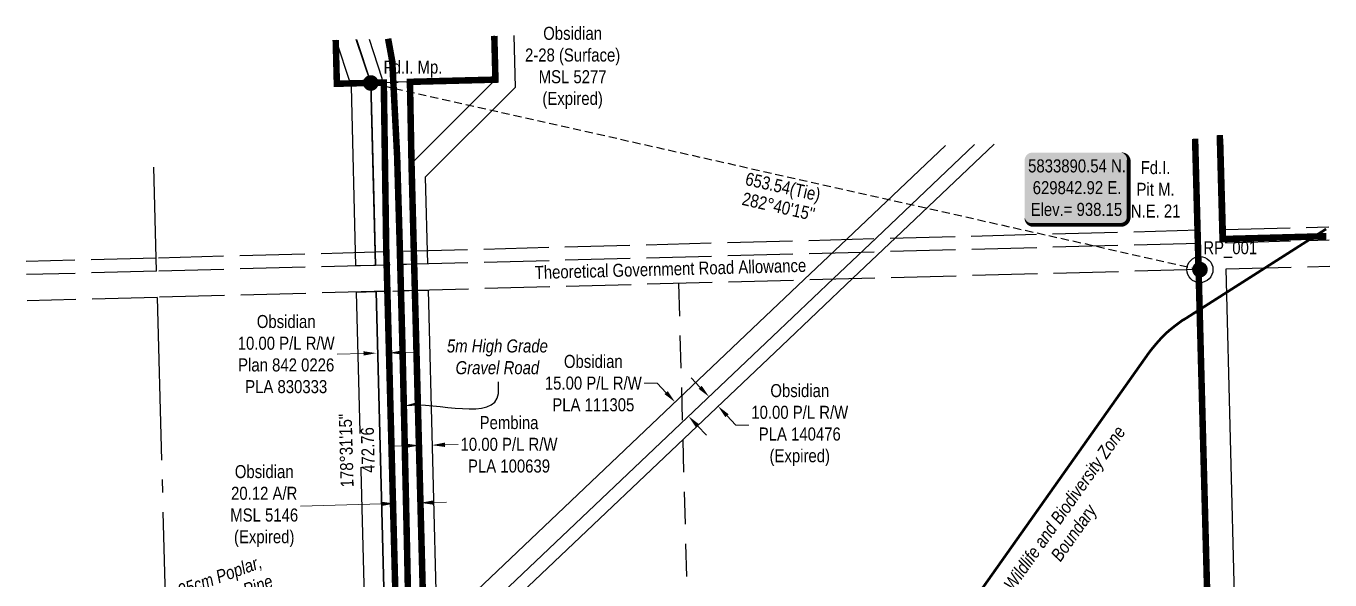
# Model space of a CAD drawing. Extents: x 628727 to 631149, y 5832991 to 5835170.
# Drawn here: x 628941 to 629943, y 5833652 to 5834078 of the extents above; entities that cross this region are included whole.
import ezdxf
from ezdxf.enums import TextEntityAlignment as Align

# ---------------------------------------------------------------- set-up
doc = ezdxf.new("R2010")
doc.units = 0
doc.header["$LTSCALE"] = 5
doc.header["$PDSIZE"] = 0.5
for name, pattern in [('CENTERLINEX3', [5, 2.5, -1, 0.5, -1]), ('DASHDOT2', [12.7, 6.35, -3.175, 0, -3.175]), ('foc-ACCESSROAD', [3.75, 2.5, -1.25]), ('foc-LSD', [8, 5, -3]), ('foc-QUARTERLINE', [33, 25, -3, 2, -3]), ('foc-TIELINE', [1.875, 1.25, -0.625]), ('foc-UNSURVEYED', [12.5, 10, -2.5])]:
    doc.linetypes.add(name, pattern=pattern)
doc.layers.get('Defpoints').update_dxf_attribs({"color": 9})
for name, color, linetype in [('35', 37, 'Continuous'), ('AS-ROADS', 254, 'Continuous'), ('AS-WILDLIFE', 131, 'DASHDOT2'), ('C-AR', 13, 'foc-ACCESSROAD'), ('C-RW', 13, 'Continuous'), ('C-WS', 13, 'foc-ACCESSROAD'), ('DETAIL-T', 7, 'Continuous'), ('F-RW', 190, 'Continuous'), ('L-BD', 7, 'Continuous'), ('L-MON', 1, 'Continuous'), ('L-MON-T', 1, 'Continuous'), ('L-QSEC', 8, 'foc-QUARTERLINE'), ('L-ROAD-T', 7, 'Continuous'), ('L-SEC', 7, 'Continuous'), ('L-SECTION-LSD', 7, 'foc-LSD'), ('L-TIE', 7, 'foc-TIELINE'), ('L-USEC', 7, 'foc-UNSURVEYED'), ('T-BUSH-T', 110, 'Continuous')]:
    doc.layers.add(name, color=color, linetype=linetype)
doc.layers.add('AS-TRAPPER BOUNDARY', color=7, linetype='CENTERLINEX3', true_color=0xb85c00, transparency=0.6)
for name, color, linetype, lineweight in [('C-AR-T', 13, 'Continuous', 9), ('C-RW-T', 13, 'Continuous', 9), ('C-WS-T', 13, 'Continuous', 9), ('F-RW-T', 190, 'Continuous', 9), ('T-TEXT', 48, 'Continuous', 18)]:
    doc.layers.add(name, color=color, linetype=linetype, lineweight=lineweight)
doc.styles.add('240', font='ARIALN.TTF', dxfattribs={"height": 30})
doc.styles.add('80', font='ARIALN.TTF', dxfattribs={"height": 10})
doc.styles.add('80CG', font='ARIALN.TTF', dxfattribs={"height": 10})
doc.styles.add('80L', font='ARIALN.TTF', dxfattribs={"height": 10})
doc.styles.add('80LS', font='ARIALNI.TTF', dxfattribs={"height": 10})
doc.styles.get("Standard").update_dxf_attribs({"font": 'ARIALN.TTF'})
doc.dimstyles.new('Compass 5 000', dxfattribs={"dimscale": 5, "dimtxt": 9, "dimasz": 2, "dimexe": 0.2, "dimexo": 0.0625, "dimgap": 0.5, "dimtad": 0, "dimtih": 1, "dimtoh": 1, "dimzin": 0, "dimdsep": 46, "dimtxsty": '80CG', "dimcen": 0.1, "dimse1": 1, "dimse2": 1, "dimclrd": 256, "dimclrt": 256, "dimaunit": 1, "dimadec": 4, "dimazin": 0, "dimtfac": 0.06, "dimtofl": 0, "dimtmove": 0, "dimatfit": 1, "dimfxl": 0.2, "dimtolj": 1, "dimtzin": 0, "dimlwd": -1, "dimarcsym": 0})

# ---------------------------------------------------------------- blocks, each defined once
blk = doc.blocks.new('*D41')
at = {"layer": 'C-RW-T', "transparency": 16777216}
for p, q in [((629425.7, 5833803.3), (629415.7, 5833803.3)), ((629432.6, 5833796), (629425.7, 5833803.3)), ((629456.7, 5833770.6), (629463.5, 5833763.4))]:
    blk.add_line(p, q, dxfattribs=at)
for points in [[(629433.8, 5833797.2), (629431.3, 5833794.9), (629439.4, 5833788.8)], [(629457.9, 5833771.8), (629455.4, 5833769.5), (629449.8, 5833777.9)]]:
    blk.add_solid(points, dxfattribs=at)
at = {"layer": 'Defpoints', "color": 0, "transparency": 16777216}
for p in [(629439.4, 5833788.8), (629318.9, 5833674.4), (629329.2, 5833663.5)]:
    blk.add_point(p, dxfattribs=at)
at = {"layer": 'C-RW-T', "transparency": 16777216, "insert": (629376.6, 5833803.3), "char_height": 10, "attachment_point": 5, "style": '80CG'}
blk.add_mtext('\\A1;Obsidian\\P15.00 P/L R/W\\PPLA 111305', dxfattribs=at)
blk = doc.blocks.new('*D43')
at = {"layer": 'C-RW-T', "transparency": 16777216}
for p, q in [((629458.7, 5833800.1), (629451.8, 5833807.4)), ((629479.3, 5833778.4), (629486.2, 5833771.1)), ((629486.2, 5833771.1), (629496.2, 5833771.1))]:
    blk.add_line(p, q, dxfattribs=at)
for points in [[(629459.9, 5833801.3), (629457.5, 5833799), (629465.6, 5833792.9)], [(629480.6, 5833779.5), (629478.1, 5833777.2), (629472.5, 5833785.6)]]:
    blk.add_solid(points, dxfattribs=at)
at = {"layer": 'Defpoints', "color": 0, "transparency": 16777216}
for p in [(629464.2, 5833791.5), (629471, 5833784.3), (629472.5, 5833785.6)]:
    blk.add_point(p, dxfattribs=at)
at = {"layer": 'C-RW-T', "transparency": 16777216, "insert": (629535.3, 5833771.1), "char_height": 10, "attachment_point": 5, "style": '80CG'}
blk.add_mtext('\\A1;Obsidian\\P10.00 P/L R/W\\PPLA 140476\\P(Expired)', dxfattribs=at)
blk = doc.blocks.new('*D48')
at = {"layer": 'C-AR-T', "transparency": 16777216}
for p, q in [((629213.7, 5833710.6), (629151.5, 5833708.9)), ((629253.7, 5833711.7), (629263.7, 5833711.9))]:
    blk.add_line(p, q, dxfattribs=at)
for points in [[(629213.6, 5833712.3), (629213.7, 5833708.9), (629223.6, 5833710.9)], [(629253.7, 5833713.3), (629253.7, 5833710), (629243.7, 5833711.4)]]:
    blk.add_solid(points, dxfattribs=at)
at = {"layer": 'Defpoints', "color": 0, "transparency": 16777216}
for p in [(629223.6, 5833710.9), (629223.9, 5833702.7), (629243.9, 5833703.3)]:
    blk.add_point(p, dxfattribs=at)
at = {"layer": 'C-AR-T', "transparency": 16777216, "insert": (629123.6, 5833708.9), "char_height": 10, "attachment_point": 5, "style": '80CG'}
blk.add_mtext('\\A1;Obsidian\\P20.12 A/R\\PMSL 5146\\P(Expired)', dxfattribs=at)
blk = doc.blocks.new('*D49')
at = {"layer": 'Defpoints', "color": 0, "transparency": 16777216}
for p in [(629242, 5833781.1), (629252, 5833781.4), (629252.7, 5833755.7)]:
    blk.add_point(p, dxfattribs=at)
at = {"layer": 'F-RW-T', "transparency": 16777216}
for p, q in [((629232.7, 5833755.2), (629222.7, 5833755)), ((629262.7, 5833756), (629272.7, 5833756.3))]:
    blk.add_line(p, q, dxfattribs=at)
for points in [[(629232.6, 5833756.9), (629232.7, 5833753.6), (629242.7, 5833755.5)], [(629262.6, 5833757.7), (629262.7, 5833754.3), (629252.7, 5833755.7)]]:
    blk.add_solid(points, dxfattribs=at)
at = {"layer": 'F-RW-T', "transparency": 16777216, "insert": (629311.8, 5833756.3), "char_height": 10, "attachment_point": 5, "style": '80CG'}
blk.add_mtext('\\A1;Pembina\\P10.00 P/L R/W\\PPLA 100639', dxfattribs=at)
blk = doc.blocks.new('*D50')
at = {"layer": 'C-RW-T', "transparency": 16777216}
for p, q in [((629200, 5833826.1), (629179.6, 5833825.6)), ((629229.9, 5833826.9), (629239.9, 5833827.2))]:
    blk.add_line(p, q, dxfattribs=at)
for points in [[(629199.9, 5833827.8), (629200, 5833824.5), (629209.9, 5833826.4)], [(629229.9, 5833828.6), (629230, 5833825.2), (629219.9, 5833826.6)]]:
    blk.add_solid(points, dxfattribs=at)
at = {"layer": 'Defpoints', "color": 0, "transparency": 16777216}
for p in [(629209.5, 5833843.6), (629219.5, 5833843.9), (629209.9, 5833826.4)]:
    blk.add_point(p, dxfattribs=at)
at = {"layer": 'C-RW-T', "transparency": 16777216, "insert": (629140.5, 5833825.6), "char_height": 10, "attachment_point": 5, "style": '80CG'}
blk.add_mtext('\\A1;\\A1;Obsidian\\P10.00 P/L R/W\\PPlan 842 0226\\PPLA 830333', dxfattribs=at)
blk = doc.blocks.new('fdia')
at = {"color": 255, "const_width": 1}
blk.add_lwpolyline([(-0.5, 0, 1), (0.5, 0, 1)], format="xyb", close=True, dxfattribs=at)
blk = doc.blocks.new('Fdiaa')
blk.add_blockref('fdia', (0, 0))
blk = doc.blocks.new('fdib')
at = {"color": 1, "const_width": 1.6}
blk.add_lwpolyline([(-0.4, 0, 1), (0.4, 0, 1)], format="xyb", close=True, dxfattribs=at)
at = {"color": 1}
blk.add_circle((0, 0), 0.8, dxfattribs=at)
blk = doc.blocks.new('Fdibb')
blk.add_blockref('fdib', (0, 0))
blk = doc.blocks.new('fdicc')
for name in ['Fdibb', 'Fdiaa']:
    blk.add_blockref(name, (0, 0))
blk = doc.blocks.new('FDI')
blk.add_blockref('fdicc', (0, 0))
blk = doc.blocks.new('*U62')
h = blk.add_hatch(color=254)
edge = h.paths.add_edge_path()
edge.add_line((-34, -28.5), (34, -28.5))
edge.add_arc((34, -22.5), 6, 270, 360)
edge.add_line((40, -22.5), (40, 21))
edge.add_arc((34, 21), 6, 0, 90)
edge.add_line((34, 27), (-34, 27))
edge.add_arc((-34, 21), 6, 90, 180)
edge.add_line((-40, 21), (-40, -22.5))
edge.add_arc((-34, -22.5), 6, 180, 270)
at = {"color": 1, "flags": 128}
blk.add_lwpolyline([(-34, -28.5, 3, 3, 0), (34, -28.5, 3, 3, 0.414214), (40, -22.5, 3, 3, 0), (40, 21, 3, 0, 0.414214), (34, 27, 0, 0, 0), (-34, 27, 0, 0, 0.414214), (-40, 21, 0, 0, 0), (-40, -22.5, 0, 3, 0.414214)], format="xyseb", close=True, dxfattribs=at)
blk.add_lwpolyline([(-30.5, 12.2, 0, 10, 0), (0, 0, 5, 5, 0)], format="xyseb", dxfattribs=at)
at = {"color": 1, "style": '80'}
blk.add_attdef('ENTER_TEXT_001', (-36, -5), '', height=10, dxfattribs=at)

msp = doc.modelspace()

# ---------------------------------------------------------------- linework, layer by layer
at = {"layer": '35', "color": 3}
msp.add_circle((629842.924, 5833890.542), 9.997, dxfattribs=at)
at = {"layer": 'AS-ROADS', "const_width": 5, "flags": 128}
msp.add_lwpolyline([(629250.347, 5832998.354), (629249.522, 5833032.97), (629245.75, 5833155.288), (629242.761, 5833268.266), (629240.693, 5833376.058), (629237.821, 5833477.828), (629235.5, 5833573.795), (629233.42, 5833675.756), (629231.167, 5833776.138), (629229.903, 5833829.77), (629227.751, 5833910.201), (629225.784, 5833977.484), (629222.049, 5834050.306), (629218.839, 5834067.877)], dxfattribs=at)
at = {"layer": 'AS-TRAPPER BOUNDARY', "color": 114, "true_color": 0x008f47, "const_width": 4.998, "flags": 128}
for points in [[(629839.214, 5833990.998), (629841.066, 5833921.222), (629841.867, 5833891.068), (629857.862, 5833288.365), (629377.411, 5833274.703), (629375.077, 5833345.774), (629313.367, 5833344.008), (629298.45, 5833343.58), (629288.439, 5833343.294), (629273.421, 5833342.864), (629271.449, 5833342.808), (629261.089, 5833342.511), (629253.134, 5833342.283), (629253.042, 5833352.253), (629252.761, 5833367.26), (629252.366, 5833382.256), (629247.629, 5833562.207), (629247.234, 5833577.21), (629239.393, 5833875.017), (629238.599, 5833905.171), (629236.823, 5833972.649), (629235.644, 5834034.716), (629301.352, 5834036.421), (629300.481, 5834069.995)], [(629178.569, 5834066.832), (629179.441, 5834033.256), (629215.526, 5834034.192), (629217.39, 5833906.928), (629218.19, 5833876.775), (629226.096, 5833578.971), (629226.494, 5833563.967), (629229.326, 5833457.275), (629229.857, 5833437.282), (629231.271, 5833384.031), (629231.669, 5833369.035), (629232.067, 5833354.031), (629233.13, 5833313.971), (629223.128, 5833313.625), (629157.868, 5833311.776), (629054.02, 5833309.023), (628954.086, 5833306.372)], [(629940.151, 5833916.158), (629860.322, 5833914.005), (629858.204, 5833993.825)]]:
    msp.add_lwpolyline(points, dxfattribs=at)
at = {"layer": 'AS-WILDLIFE', "const_width": 2, "flags": 128}
msp.add_lwpolyline([(629758.113, 5833010.092), (629757.437, 5833012), (629675, 5833251), (629673.125, 5833257), (629671.625, 5833263.5), (629670.562, 5833270), (629669.938, 5833276.5), (629669.687, 5833283), (629669.687, 5833406.5), (629646.25, 5833555.5), (629645.875, 5833558), (629645.25, 5833564.5), (629645, 5833571), (629645.25, 5833577.5), (629645.875, 5833584), (629646.938, 5833590.5), (629648.438, 5833596.5), (629650.312, 5833603), (629652.625, 5833609), (629655.313, 5833615), (629658.437, 5833621), (629661.875, 5833626.5), (629663.437, 5833628.5), (629803.25, 5833826), (629805.5, 5833829), (629809.687, 5833834), (629814.125, 5833839), (629818.938, 5833843.5), (629824, 5833847.5), (629829.312, 5833851.5), (629831.188, 5833852.5), (629939.945, 5833921.727)], dxfattribs=at)
at = {"layer": 'C-AR', "flags": 128}
msp.add_lwpolyline([(629243.99, 5832995.982), (629234.71, 5833288.36), (629232.343, 5833381.748), (629219.645, 5833873.95), (629239.407, 5833874.476), (629247.311, 5833577.213), (629252.736, 5833367.276), (629263.354, 5832998.655)], dxfattribs=at)
at = {"layer": 'C-RW'}
for points in [[(629194.665, 5834067.25), (629205.515, 5834033.842), (629207.866, 5833946.007), (629209.139, 5833893.79), (629194.149, 5833893.391), (629190.6, 5834031.174), (629189.836, 5834033.525), (629179.017, 5834066.844)], [(629204.361, 5834067.502), (629214.056, 5834037.644), (629214.089, 5834036.384), (629216.909, 5833893.997), (629209.139, 5833893.79), (629205.52, 5834033.847), (629194.401, 5834067.243)], [(629263.354, 5832998.655), (629254.208, 5833309.887), (629263.079, 5833352.603), (629262.984, 5833355.866), (629262.693, 5833367.593), (629262.278, 5833382.531), (629257.825, 5833562.477), (629257.384, 5833577.48), (629256.283, 5833614.972), (629503.929, 5833849.954), (629538.753, 5833882.983), (629571.48, 5833914.031), (629647.224, 5833985.887)], [(629669.66, 5833986.485), (629593.917, 5833914.628), (629561.192, 5833883.581), (629514.26, 5833839.066), (629266.604, 5833604.075), (629267.377, 5833577.744), (629267.818, 5833562.743), (629272.293, 5833382.81), (629273.146, 5833350.134), (629264.132, 5833312.49), (629273.348, 5832998.883)], [(629684.619, 5833986.883), (629608.877, 5833915.027), (629576.149, 5833883.98), (629521.147, 5833831.807), (629276.665, 5833599.827), (629277.239, 5833578.006), (629277.634, 5833563.003), (629282.108, 5833393.035), (629297.11, 5833393.422), (629298.41, 5833345.167), (629298.45, 5833343.58), (629288.44, 5833343.294), (629287.367, 5833383.161), (629272.293, 5833382.81), (629267.818, 5833562.743), (629267.377, 5833577.744), (629266.604, 5833604.075), (629514.26, 5833839.066), (629561.192, 5833883.581), (629593.917, 5833914.628), (629669.661, 5833986.485)], [(628955.742, 5833283.586), (629055.674, 5833286.236), (629224.672, 5833291.201), (629224.153, 5833311.607), (629222.328, 5833381.486), (629217.72, 5833561.406), (629217.292, 5833576.416), (629209.656, 5833873.684), (629219.645, 5833873.95), (629227.307, 5833576.682), (629227.694, 5833561.678), (629230.452, 5833455.047), (629232.343, 5833381.748), (629232.719, 5833366.798), (629233.118, 5833351.738), (629234.083, 5833313.879), (629234.931, 5833280.993), (629055.937, 5833276.244), (628956.006, 5833273.593)], [(629202.743, 5833561.015), (629194.666, 5833873.285), (629209.656, 5833873.684), (629209.656, 5833873.684), (629217.292, 5833576.416)]]:
    msp.add_lwpolyline(points, dxfattribs=at)
at = {"layer": 'C-WS'}
for points in [[(629300.481, 5834069.995), (629301.352, 5834036.421), (629235.644, 5834034.716), (629215.526, 5834034.192), (629205.52, 5834033.847), (629189.836, 5834033.524), (629179.441, 5834033.256), (629178.569, 5834066.832)], [(629243.99, 5832995.982), (629234.931, 5833280.993), (629234.083, 5833313.879), (629232.719, 5833366.798), (629232.333, 5833381.748), (629230.959, 5833435.025), (629230.903, 5833454.915), (629227.694, 5833561.678), (629227.307, 5833576.682), (629219.645, 5833873.95)], [(629239.63, 5833874.482), (629247.311, 5833577.213), (629247.676, 5833562.208), (629252.315, 5833382.27), (629252.736, 5833367.276), (629253.457, 5833342.249), (629254.207, 5833313.781), (629256.839, 5833220.344), (629261.244, 5833070.438), (629263.354, 5832998.655)]]:
    msp.add_lwpolyline(points, dxfattribs=at)
msp.add_lwpolyline([(629216.909, 5833893.997), (629214.134, 5834034.144), (629235.617, 5834034.715), (629237.224, 5833972.404), (629239.059, 5833904.95), (629239.253, 5833894.592)], close=True, dxfattribs=at)
at = {"layer": 'F-RW'}
for points in [[(629315.48, 5834070.384), (629316.518, 5834030.364), (629247.362, 5833961.475), (629249.119, 5833894.855), (629239.332, 5833894.594), (629237.224, 5833972.404), (629301.352, 5834036.421), (629300.481, 5834069.995)], [(628955.034, 5833310.309), (629054.977, 5833312.669), (629143.266, 5833314.753), (629192.77, 5833365.739), (629222.789, 5833366.485), (629232.719, 5833366.798), (629252.736, 5833367.276), (629239.63, 5833874.482), (629249.616, 5833874.748), (629263.079, 5833352.603), (629253.471, 5833352.348), (629233.105, 5833351.808), (629223.112, 5833351.543), (629198.209, 5833350.883), (629159.598, 5833310.134), (629158.981, 5833309.485), (629149.887, 5833299.897), (629055.373, 5833297.665), (628955.432, 5833295.305)]]:
    msp.add_lwpolyline(points, dxfattribs=at)
at = {"layer": 'L-QSEC'}
for p, q in [((629040.822, 5833889.31), (629038.718, 5833969.135)), ((629041.352, 5833869.203), (629061.755, 5833095.093))]:
    msp.add_line(p, q, dxfattribs=at)
at = {"layer": 'L-SEC'}
for p, q in [((629860.374, 5833991.008), (629862.493, 5833911.187)), ((629842.391, 5833910.648), (629840.272, 5833990.473)), ((629863.965, 5833086.613), (629842.924, 5833890.542)), ((629884.071, 5833087.139), (629863.03, 5833891.068))]:
    msp.add_line(p, q, dxfattribs=at)
at = {"layer": 'L-SECTION-LSD', "flags": 128}
msp.add_lwpolyline([(629442.138, 5833879.873), (629463.825, 5833075.874)], dxfattribs=at)
at = {"layer": 'L-TIE'}
msp.add_line((629205.52, 5834033.847), (629842.924, 5833890.542), dxfattribs=at)
at = {"layer": 'L-USEC'}
for p, q in [((629842.123, 5833920.701), (629040.55, 5833899.362)), ((629862.222, 5833921.24), (629942.051, 5833923.394)), ((629842.391, 5833910.648), (629040.817, 5833889.309)), ((629862.493, 5833911.187), (629942.322, 5833913.342)), ((629040.55, 5833899.362), (628940.534, 5833896.701)), ((629842.924, 5833890.542), (629041.352, 5833869.203)), ((629863.027, 5833891.085), (629942.854, 5833893.239)), ((629040.817, 5833889.309), (628940.802, 5833886.648)), ((629041.352, 5833869.203), (628941.335, 5833866.542))]:
    msp.add_line(p, q, dxfattribs=at)

# ---------------------------------------------------------------- block references
at = {"layer": 'DETAIL-T'}
ref = msp.add_blockref('*U62', (629748.168, 5833953.408), dxfattribs=at)
ref.add_attrib('ENTER_TEXT_001', '5833890.54 N.', (629710.849, 5833965.181), dxfattribs={"layer": '0', "color": 1, "height": 10, "style": '80'})
ref.add_attrib('ENTER_TEXT_002', '629842.92 E.', (629714.372, 5833948.473), dxfattribs={"layer": '0', "color": 1, "height": 10, "style": '80'})
ref.add_attrib('ENTER_TEXT_003', 'Elev.= 938.15', (629712.759, 5833931.765), dxfattribs={"layer": '0', "color": 1, "height": 10, "style": '80'})
at = {"layer": 'L-MON', "xscale": 4.998301600000002, "yscale": 4.998301600000002, "zscale": 4.998301600000002}
for p in [(629205.52, 5834033.847), (629842.924, 5833890.542)]:
    msp.add_blockref('FDI', p, dxfattribs=at)

# ---------------------------------------------------------------- texts
at = {"layer": '35', "color": 3, "style": '80'}
msp.add_attdef('RP_001', (629845.528, 5833902.356), 'RP', height=9.9966, dxfattribs=at)
at = {"layer": 'AS-WILDLIFE', "insert": (629740.193, 5833692.374), "char_height": 10, "attachment_point": 5, "rotation": 54.704879, "style": '240'}
msp.add_mtext_dynamic_manual_height_columns('{\\fArial Narrow|b0|i1|c0|p34;Key Wildlife and Biodiversity Zone Boundary}', width=203.85065, gutter_width=44.985, heights=[0], dxfattribs=at)
at = {"layer": 'C-WS-T', "insert": (629360.685, 5834045.496), "char_height": 9.9966, "width": 97.80413, "attachment_point": 5, "style": '80CG'}
msp.add_mtext('\\A1;Obsidian\\P2-28 (Surface)\\PMSL 5277\\P(Expired)', dxfattribs=at)
at = {"layer": 'L-BD', "style": '80L'}
for s, p in [('653.54(Tie)', (629522.139, 5833952.929)), ("282°40'15''", (629519.014, 5833939.031))]:
    msp.add_text(s, height=9.9966, rotation=347.3291, dxfattribs=at).set_placement(p, align=Align.MIDDLE)
at = {"layer": 'L-MON-T'}
msp.add_text('Fd.I. Mp.', height=9.9966, dxfattribs=at).set_placement((629237.95, 5834046.071), align=Align.MIDDLE_CENTER)
at = {"layer": 'L-MON-T', "insert": (629808.821, 5833973.854), "char_height": 9.9966, "width": 45.1961, "attachment_point": 2}
msp.add_mtext('Fd.I.\\PPit M.\\PN.E. 21', dxfattribs=at)
at = {"layer": 'L-ROAD-T', "style": '80L'}
msp.add_text('Theoretical Government Road Allowance', height=9.9966, rotation=1.524906, dxfattribs=at).set_placement((629435.879, 5833891.059), align=Align.MIDDLE_CENTER)
at = {"layer": 'T-BUSH-T', "insert": (629087.719, 5833659.764), "char_height": 9.9966, "width": 76.20644, "attachment_point": 2, "rotation": 20, "style": '80LS'}
msp.add_mtext('25cm Poplar,\\PSpruce & Pine', dxfattribs=at)
at = {"layer": 'T-TEXT', "insert": (629302.856, 5833836.882), "char_height": 9.9966, "width": 77.46795, "attachment_point": 2, "style": '80LS'}
msp.add_mtext('5m High Grade\\PGravel Road', dxfattribs=at)

# ---------------------------------------------------------------- dimensions: what is measured, and where the dimension line sits
at = {"layer": 'C-RW-T'}
for base, p1, p2, angle, text, picture, middle in [((629439.441, 5833788.764), (629329.22, 5833663.488), (629318.888, 5833674.376), 133.496873, 'Obsidian\\P15.00 P/L R/W\\PPLA 111305', '*D41', (629376.589, 5833803.272)), ((629472.46, 5833785.61), (629464.152, 5833791.52), (629471.04, 5833784.262), 313.496871, 'Obsidian\\P10.00 P/L R/W\\PPLA 140476\\P(Expired)', '*D43', (629535.312, 5833771.101))]:
    dim = msp.add_linear_dim(base=base, p1=p1, p2=p2, angle=angle, text=text, dimstyle='Compass 5 000', dxfattribs=at)
    dim.commit()
    dim.dimension.update_dxf_attribs({"geometry": picture, "text_midpoint": middle, "dimtype": 161})
at = {"layer": 'F-RW-T'}
dim = msp.add_linear_dim(base=(629252.681, 5833755.744), p1=(629242.004, 5833781.129), p2=(629252.005, 5833781.392), angle=1.50785, text='Pembina\\P10.00 P/L R/W\\PPLA 100639', dimstyle='Compass 5 000', dxfattribs=at)
dim.commit()
dim.dimension.update_dxf_attribs({"geometry": '*D49', "text_midpoint": (629311.76, 5833756.271), "dimtype": 161})

# ---------------------------------------------------------------- leaders
at = {"layer": 'T-TEXT', "path_type": 1}
msp.add_leader([(629232.497, 5833786.18), (629303.659, 5833795.299), (629303.712, 5833804.278)], dimstyle='Compass 5 000', override={"dimgap": 0.5, "dimtad": 0}, dxfattribs=at)

# ---------------------------------------------------------------- next in the draw order: texts
at = {"layer": 'L-BD', "insert": (629181.617, 5833751.416), "char_height": 9.9966, "width": 25.62546, "attachment_point": 2, "rotation": 91.479239, "bg_fill": 3, "box_fill_scale": 1, "bg_fill_color": 256, "bg_fill_transparency": 0}
msp.add_mtext('178°31\'15"\\P472.76 ', dxfattribs=at)

# ---------------------------------------------------------------- next in the draw order: dimensions: what is measured, and where the dimension line sits
at = {"layer": 'C-AR-T'}
dim = msp.add_linear_dim(base=(629223.647, 5833710.854), p1=(629243.915, 5833703.276), p2=(629223.863, 5833702.743), angle=181.520658, text='Obsidian\\P20.12 A/R\\PMSL 5146\\P(Expired)', dimstyle='Compass 5 000', dxfattribs=at)
dim.commit()
dim.dimension.update_dxf_attribs({"geometry": '*D48', "text_midpoint": (629123.565, 5833708.938), "dimtype": 161})
at = {"layer": 'C-RW-T'}
dim = msp.add_linear_dim(base=(629209.948, 5833826.382), p1=(629219.483, 5833843.888), p2=(629209.49, 5833843.623), angle=181.520541, text='\\A1;Obsidian\\P10.00 P/L R/W\\PPlan 842 0226\\PPLA 830333', dimstyle='Compass 5 000', dxfattribs=at)
dim.commit()
dim.dimension.update_dxf_attribs({"geometry": '*D50', "text_midpoint": (629140.547, 5833825.577), "dimtype": 161})

doc.saveas('drawing.dxf')
